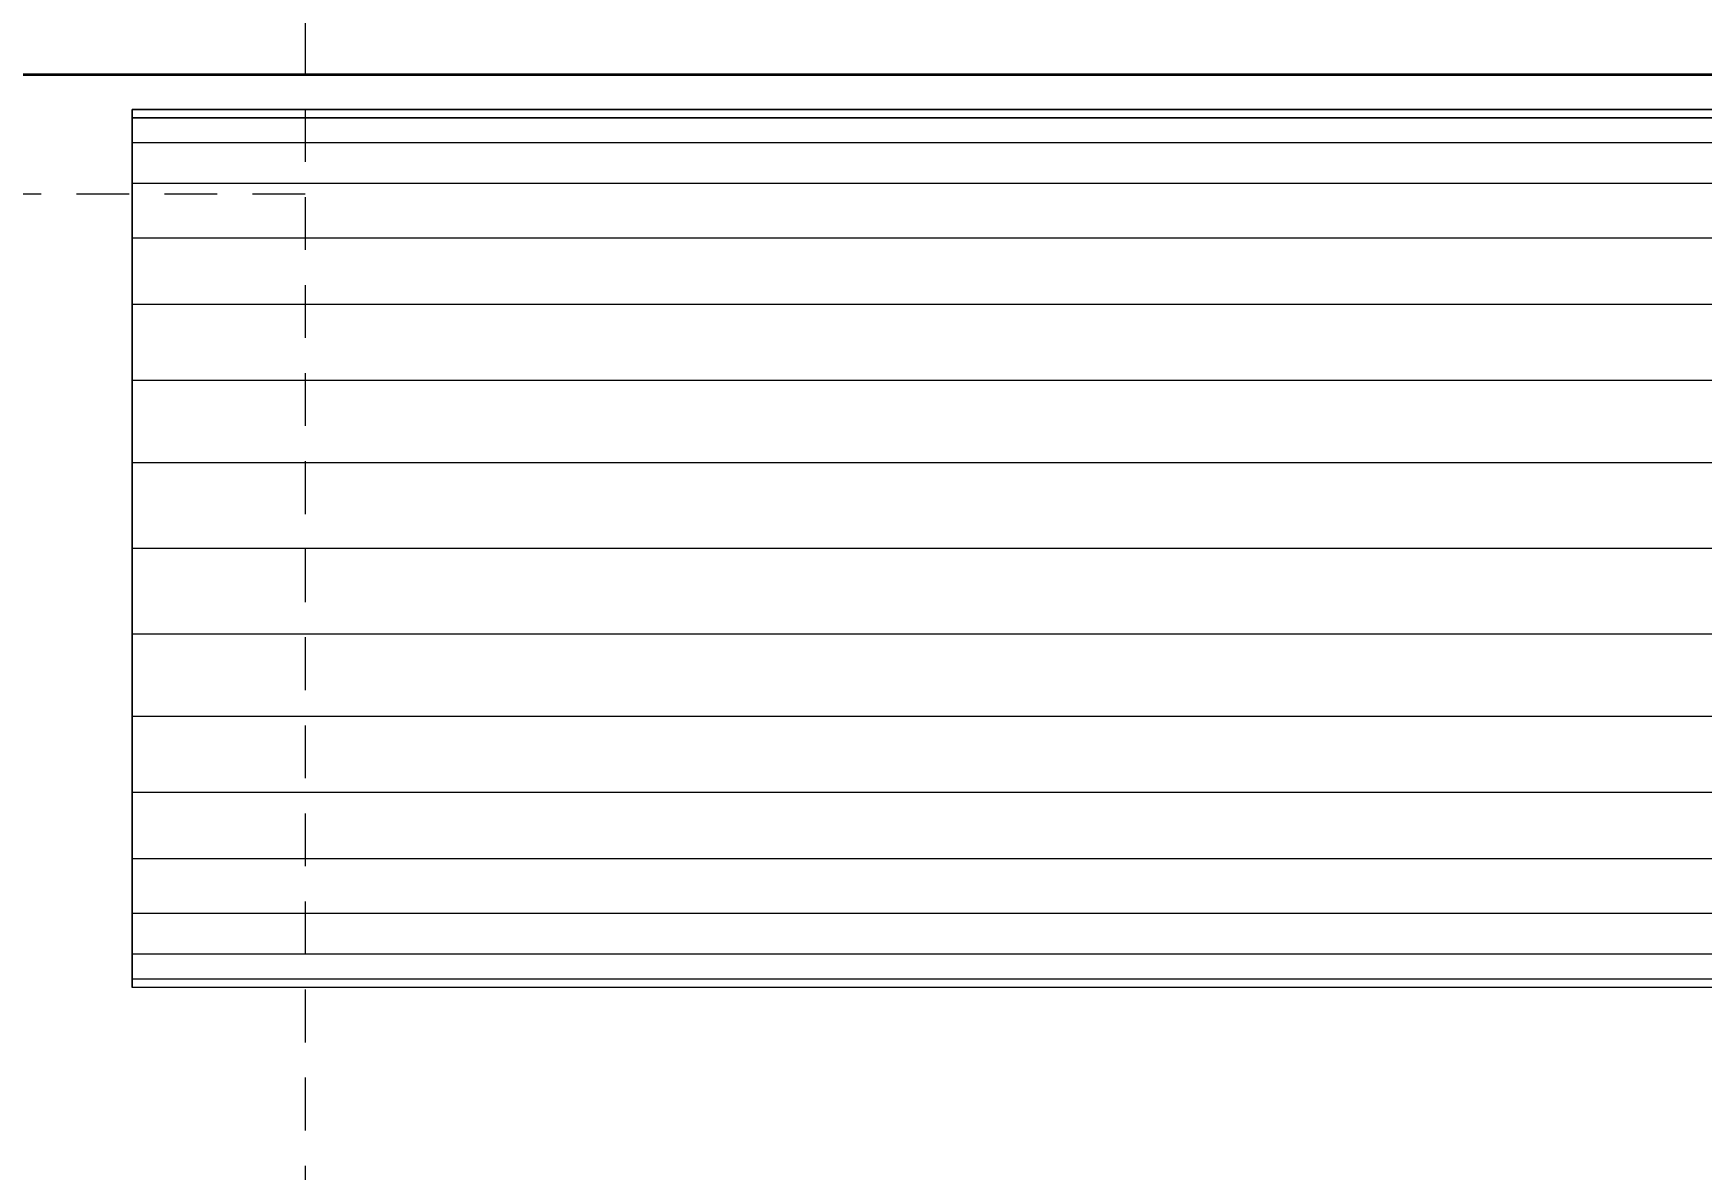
# Model space of a CAD drawing. Header units: millimetres. Extents: x -22443 to 8019, y 3751 to 17584.
# Drawn here: x -19439.9 to -19364.7, y 13422.5 to 13473.7 of the extents above; entities that cross this region are included whole.
import ezdxf

# ---------------------------------------------------------------- set-up
doc = ezdxf.new("R2010")
doc.units = ezdxf.units.MM
doc.linetypes.add('Overhead', pattern=[3.96875, 2.38125, -1.5875])
for name, color, linetype, lineweight in [('A-ANNO-DIMS', 211, 'Continuous', 9), ('A-ANNO-DIMS-50', 211, 'Continuous', 9), ('A-GENM', 13, 'Continuous', 18), ('S-STRS-MBND', 31, 'Overhead', 18)]:
    doc.layers.add(name, color=color, linetype=linetype, lineweight=lineweight)
doc.styles.add('Arial', font='arial.ttf', dxfattribs={"height": 125})
doc.dimstyles.new('Diagonal_-_2_5mm_Arial', dxfattribs={"dimscale": 304.8, "dimtxt": 127.532425, "dimasz": 0.492126, "dimexe": 0.393701, "dimexo": 0.246063, "dimgap": 0.287073, "dimtad": 1, "dimdec": 0, "dimzin": 0, "dimdsep": 46, "dimtxsty": 'Arial', "dimblk1": 'OBLIQUE', "dimblk2": 'OBLIQUE', "dimsah": 1, "dimcen": 0.09, "dimdle": 0.393701, "dimazin": 0, "dimtfac": 1, "dimtdec": 4, "dimtix": 1, "dimtmove": 0, "dimatfit": 3, "dimfxl": 1, "dimtvp": 1, "dimtolj": 1, "dimtzin": 0, "dimarcsym": 2})

# ---------------------------------------------------------------- blocks, each defined once
blk = doc.blocks.new('Nevera de autoservicio single - Nevera de autoservicio single-466915-Level 1')
at = {"layer": 'A-GENM'}
for p, q in [((-395.247, 1307.979), (405.906, 1307.979)), ((454.753, 1307.979), (-395.247, 1307.979)), ((-395.247, 1307.979), (454.753, 1307.979)), ((399.53, 1307.979), (-395.247, 1307.979)), ((399.53, 1307.979), (-395.247, 1307.979)), ((399.53, 1307.979), (-395.247, 1307.979)), ((399.53, 1307.979), (-395.247, 1307.979)), ((399.53, 1307.979), (-395.247, 1307.979)), ((399.53, 1307.979), (-395.247, 1307.979)), ((399.53, 1307.979), (-395.247, 1307.979)), ((399.53, 1307.979), (-395.247, 1307.979)), ((399.53, 1307.979), (-395.247, 1307.979)), ((399.53, 1307.979), (-395.247, 1307.979)), ((399.53, 1307.979), (-395.247, 1307.979)), ((399.53, 1307.979), (-395.247, 1307.979)), ((-395.247, 1307.979), (399.53, 1307.979)), ((452.902, 1307.979), (-368.598, 1307.979)), ((255.92, 1306.415), (255.92, 1306.035)), ((255.92, 1306.415), (454.753, 1306.415)), ((454.753, 1306.415), (255.92, 1306.415)), ((255.92, 1306.415), (255.92, 1306.035)), ((255.92, 1306.035), (255.92, 1306.415)), ((255.92, 1306.415), (255.92, 1306.035)), ((454.753, 1306.415), (255.92, 1306.415)), ((255.92, 1306.035), (255.92, 1306.415)), ((454.753, 1306.415), (255.92, 1306.415)), ((255.92, 1306.415), (255.92, 1306.035)), ((255.92, 1306.035), (255.92, 1306.415)), ((255.92, 1306.415), (255.92, 1306.035)), ((454.753, 1306.415), (255.92, 1306.415)), ((255.92, 1306.035), (255.92, 1306.415)), ((454.753, 1306.415), (255.92, 1306.415)), ((255.92, 1306.415), (255.92, 1306.035)), ((255.92, 1306.035), (255.92, 1306.415)), ((255.92, 1306.415), (255.92, 1306.035)), ((454.753, 1306.415), (255.92, 1306.415)), ((255.92, 1306.035), (255.92, 1306.415)), ((454.753, 1306.415), (255.92, 1306.415)), ((255.92, 1306.415), (255.92, 1306.035)), ((255.92, 1306.035), (255.92, 1306.415)), ((255.92, 1306.415), (255.92, 1306.035)), ((454.753, 1306.415), (255.92, 1306.415)), ((255.92, 1306.035), (255.92, 1306.415)), ((454.753, 1306.415), (255.92, 1306.415)), ((255.92, 1306.415), (255.92, 1306.035)), ((255.92, 1306.035), (255.92, 1306.415)), ((255.92, 1306.415), (255.92, 1306.035)), ((454.753, 1306.415), (255.92, 1306.415)), ((255.92, 1306.035), (255.92, 1306.415)), ((454.753, 1306.415), (255.92, 1306.415)), ((255.92, 1306.415), (255.92, 1306.035)), ((255.92, 1306.035), (255.92, 1306.415)), ((255.92, 1306.035), (255.92, 1306.415)), ((255.92, 1306.035), (454.753, 1306.035)), ((454.753, 1306.035), (255.92, 1306.035)), ((255.92, 1304.909), (255.92, 1306.035)), ((454.753, 1306.035), (255.92, 1306.035)), ((255.92, 1306.035), (255.92, 1304.909)), ((454.753, 1306.035), (255.92, 1306.035)), ((255.92, 1306.035), (255.92, 1304.909)), ((255.92, 1306.035), (255.92, 1304.909)), ((454.753, 1306.035), (255.92, 1306.035)), ((454.753, 1306.035), (255.92, 1306.035)), ((255.92, 1304.909), (255.92, 1306.035)), ((454.753, 1306.035), (255.92, 1306.035)), ((255.92, 1306.035), (255.92, 1304.909)), ((454.753, 1306.035), (255.92, 1306.035)), ((255.92, 1304.909), (255.92, 1306.035)), ((255.92, 1306.035), (255.92, 1304.909)), ((454.753, 1306.035), (255.92, 1306.035)), ((454.753, 1306.035), (255.92, 1306.035)), ((255.92, 1304.909), (255.92, 1306.035)), ((454.753, 1306.035), (255.92, 1306.035)), ((255.92, 1306.035), (255.92, 1304.909)), ((454.753, 1306.035), (255.92, 1306.035)), ((255.92, 1304.909), (255.92, 1306.035)), ((255.92, 1306.035), (255.92, 1304.909)), ((454.753, 1306.035), (255.92, 1306.035)), ((454.753, 1306.035), (255.92, 1306.035)), ((255.92, 1304.909), (255.92, 1306.035)), ((454.753, 1306.035), (255.92, 1306.035)), ((255.92, 1306.035), (255.92, 1304.909)), ((454.753, 1306.035), (255.92, 1306.035)), ((255.92, 1306.035), (255.92, 1304.909)), ((255.92, 1306.035), (255.92, 1304.909)), ((454.753, 1306.035), (255.92, 1306.035)), ((454.753, 1306.035), (255.92, 1306.035)), ((255.92, 1304.909), (255.92, 1306.035)), ((454.753, 1306.035), (255.92, 1306.035)), ((255.92, 1306.035), (255.92, 1304.909)), ((454.753, 1306.035), (255.92, 1306.035)), ((255.92, 1304.909), (255.92, 1306.035)), ((255.92, 1306.035), (255.92, 1304.909)), ((454.753, 1306.035), (255.92, 1306.035)), ((454.753, 1306.035), (255.92, 1306.035)), ((255.92, 1304.909), (255.92, 1306.035)), ((454.753, 1306.035), (255.92, 1306.035)), ((255.92, 1306.035), (255.92, 1304.909)), ((454.753, 1306.035), (255.92, 1306.035)), ((255.92, 1306.035), (255.92, 1304.909)), ((255.92, 1306.035), (255.92, 1304.909)), ((255.92, 1303.08), (255.92, 1304.909)), ((454.753, 1304.909), (255.92, 1304.909)), ((454.753, 1304.909), (255.92, 1304.909)), ((255.92, 1303.08), (255.92, 1304.909)), ((454.753, 1304.909), (255.92, 1304.909)), ((255.92, 1304.909), (255.92, 1303.08)), ((454.753, 1304.909), (255.92, 1304.909)), ((255.92, 1303.08), (255.92, 1304.909)), ((255.92, 1304.909), (255.92, 1303.08)), ((454.753, 1304.909), (255.92, 1304.909)), ((454.753, 1304.909), (255.92, 1304.909)), ((255.92, 1303.08), (255.92, 1304.909)), ((454.753, 1304.909), (255.92, 1304.909)), ((255.92, 1304.909), (255.92, 1303.08)), ((454.753, 1304.909), (255.92, 1304.909)), ((255.92, 1303.08), (255.92, 1304.909)), ((255.92, 1304.909), (255.92, 1303.08)), ((454.753, 1304.909), (255.92, 1304.909)), ((454.753, 1304.909), (255.92, 1304.909)), ((255.92, 1303.08), (255.92, 1304.909)), ((454.753, 1304.909), (255.92, 1304.909)), ((255.92, 1304.909), (255.92, 1303.08)), ((454.753, 1304.909), (255.92, 1304.909)), ((255.92, 1303.08), (255.92, 1304.909)), ((255.92, 1303.08), (255.92, 1304.909)), ((454.753, 1304.909), (255.92, 1304.909)), ((454.753, 1304.909), (255.92, 1304.909)), ((255.92, 1303.08), (255.92, 1304.909)), ((454.753, 1304.909), (255.92, 1304.909)), ((255.92, 1304.909), (255.92, 1303.08)), ((454.753, 1304.909), (255.92, 1304.909)), ((255.92, 1303.08), (255.92, 1304.909)), ((255.92, 1304.909), (255.92, 1303.08)), ((454.753, 1304.909), (255.92, 1304.909)), ((454.753, 1304.909), (255.92, 1304.909)), ((255.92, 1303.08), (255.92, 1304.909)), ((454.753, 1304.909), (255.92, 1304.909)), ((255.92, 1304.909), (255.92, 1303.08)), ((454.753, 1304.909), (255.92, 1304.909)), ((255.92, 1303.08), (255.92, 1304.909)), ((255.92, 1304.909), (255.92, 1303.08)), ((454.753, 1304.909), (255.92, 1304.909)), ((454.753, 1304.909), (255.92, 1304.909)), ((255.92, 1303.08), (255.92, 1304.909)), ((454.753, 1304.909), (255.92, 1304.909)), ((255.92, 1304.909), (255.92, 1303.08)), ((454.753, 1304.909), (255.92, 1304.909)), ((255.92, 1303.08), (255.92, 1304.909)), ((255.92, 1303.08), (255.92, 1300.62)), ((454.753, 1303.08), (255.92, 1303.08)), ((454.753, 1303.08), (255.92, 1303.08)), ((255.92, 1300.62), (255.92, 1303.08)), ((454.753, 1303.08), (255.92, 1303.08)), ((255.92, 1303.08), (255.92, 1300.62)), ((454.753, 1303.08), (255.92, 1303.08)), ((255.92, 1300.62), (255.92, 1303.08)), ((255.92, 1303.08), (255.92, 1300.62)), ((454.753, 1303.08), (255.92, 1303.08)), ((454.753, 1303.08), (255.92, 1303.08)), ((255.92, 1300.62), (255.92, 1303.08)), ((454.753, 1303.08), (255.92, 1303.08)), ((255.92, 1303.08), (255.92, 1300.62)), ((454.753, 1303.08), (255.92, 1303.08)), ((255.92, 1300.62), (255.92, 1303.08)), ((255.92, 1303.08), (255.92, 1300.62)), ((454.753, 1303.08), (255.92, 1303.08)), ((454.753, 1303.08), (255.92, 1303.08)), ((255.92, 1300.62), (255.92, 1303.08)), ((454.753, 1303.08), (255.92, 1303.08)), ((255.92, 1303.08), (255.92, 1300.62)), ((454.753, 1303.08), (255.92, 1303.08)), ((255.92, 1300.62), (255.92, 1303.08)), ((255.92, 1303.08), (255.92, 1300.62)), ((454.753, 1303.08), (255.92, 1303.08)), ((454.753, 1303.08), (255.92, 1303.08)), ((255.92, 1300.62), (255.92, 1303.08)), ((454.753, 1303.08), (255.92, 1303.08)), ((255.92, 1303.08), (255.92, 1300.62)), ((454.753, 1303.08), (255.92, 1303.08)), ((255.92, 1300.62), (255.92, 1303.08)), ((255.92, 1303.08), (255.92, 1300.62)), ((454.753, 1303.08), (255.92, 1303.08)), ((454.753, 1303.08), (255.92, 1303.08)), ((255.92, 1300.62), (255.92, 1303.08)), ((454.753, 1303.08), (255.92, 1303.08)), ((255.92, 1303.08), (255.92, 1300.62)), ((454.753, 1303.08), (255.92, 1303.08)), ((255.92, 1300.62), (255.92, 1303.08)), ((255.92, 1303.08), (255.92, 1300.62)), ((454.753, 1303.08), (255.92, 1303.08)), ((454.753, 1303.08), (255.92, 1303.08)), ((255.92, 1300.62), (255.92, 1303.08)), ((454.753, 1303.08), (255.92, 1303.08)), ((255.92, 1303.08), (255.92, 1300.62)), ((454.753, 1303.08), (255.92, 1303.08)), ((255.92, 1300.62), (255.92, 1303.08)), ((255.92, 1297.621), (255.92, 1300.62)), ((255.92, 1297.621), (255.92, 1300.62)), ((454.753, 1300.62), (255.92, 1300.62)), ((454.753, 1300.62), (255.92, 1300.62)), ((255.92, 1297.621), (255.92, 1300.62)), ((454.753, 1300.62), (255.92, 1300.62)), ((255.92, 1300.62), (255.92, 1297.621)), ((454.753, 1300.62), (255.92, 1300.62)), ((255.92, 1297.621), (255.92, 1300.62)), ((255.92, 1300.62), (255.92, 1297.621)), ((454.753, 1300.62), (255.92, 1300.62)), ((454.753, 1300.62), (255.92, 1300.62)), ((255.92, 1297.621), (255.92, 1300.62)), ((454.753, 1300.62), (255.92, 1300.62)), ((255.92, 1300.62), (255.92, 1297.621)), ((454.753, 1300.62), (255.92, 1300.62)), ((255.92, 1297.621), (255.92, 1300.62)), ((255.92, 1300.62), (255.92, 1297.621)), ((454.753, 1300.62), (255.92, 1300.62)), ((454.753, 1300.62), (255.92, 1300.62)), ((255.92, 1297.621), (255.92, 1300.62)), ((454.753, 1300.62), (255.92, 1300.62)), ((255.92, 1300.62), (255.92, 1297.621)), ((454.753, 1300.62), (255.92, 1300.62)), ((255.92, 1297.621), (255.92, 1300.62)), ((255.92, 1297.621), (255.92, 1300.62)), ((454.753, 1300.62), (255.92, 1300.62)), ((454.753, 1300.62), (255.92, 1300.62)), ((255.92, 1297.621), (255.92, 1300.62)), ((454.753, 1300.62), (255.92, 1300.62)), ((255.92, 1300.62), (255.92, 1297.621)), ((454.753, 1300.62), (255.92, 1300.62)), ((255.92, 1297.621), (255.92, 1300.62)), ((255.92, 1300.62), (255.92, 1297.621)), ((454.753, 1300.62), (255.92, 1300.62)), ((454.753, 1300.62), (255.92, 1300.62)), ((255.92, 1297.621), (255.92, 1300.62)), ((454.753, 1300.62), (255.92, 1300.62)), ((255.92, 1300.62), (255.92, 1297.621)), ((454.753, 1300.62), (255.92, 1300.62)), ((255.92, 1297.621), (255.92, 1300.62)), ((255.92, 1300.62), (255.92, 1297.621)), ((454.753, 1300.62), (255.92, 1300.62)), ((454.753, 1300.62), (255.92, 1300.62)), ((255.92, 1297.621), (255.92, 1300.62)), ((454.753, 1300.62), (255.92, 1300.62)), ((255.92, 1300.62), (255.92, 1297.621)), ((454.753, 1300.62), (255.92, 1300.62)), ((255.92, 1297.621), (255.92, 1294.201)), ((255.92, 1297.621), (255.92, 1294.201)), ((454.753, 1297.621), (255.92, 1297.621)), ((454.753, 1297.621), (255.92, 1297.621)), ((255.92, 1294.201), (255.92, 1297.621)), ((454.753, 1297.621), (255.92, 1297.621)), ((255.92, 1297.621), (255.92, 1294.201)), ((454.753, 1297.621), (255.92, 1297.621)), ((255.92, 1294.201), (255.92, 1297.621)), ((255.92, 1294.201), (255.92, 1297.621)), ((454.753, 1297.621), (255.92, 1297.621)), ((454.753, 1297.621), (255.92, 1297.621)), ((255.92, 1294.201), (255.92, 1297.621)), ((454.753, 1297.621), (255.92, 1297.621)), ((255.92, 1297.621), (255.92, 1294.201)), ((454.753, 1297.621), (255.92, 1297.621)), ((255.92, 1297.621), (255.92, 1294.201)), ((255.92, 1297.621), (255.92, 1294.201)), ((454.753, 1297.621), (255.92, 1297.621)), ((454.753, 1297.621), (255.92, 1297.621)), ((255.92, 1294.201), (255.92, 1297.621)), ((454.753, 1297.621), (255.92, 1297.621)), ((255.92, 1297.621), (255.92, 1294.201)), ((454.753, 1297.621), (255.92, 1297.621)), ((255.92, 1297.621), (255.92, 1294.201)), ((255.92, 1297.621), (255.92, 1294.201)), ((454.753, 1297.621), (255.92, 1297.621)), ((454.753, 1297.621), (255.92, 1297.621)), ((255.92, 1294.201), (255.92, 1297.621)), ((454.753, 1297.621), (255.92, 1297.621)), ((255.92, 1297.621), (255.92, 1294.201)), ((454.753, 1297.621), (255.92, 1297.621)), ((255.92, 1294.201), (255.92, 1297.621)), ((255.92, 1294.201), (255.92, 1297.621)), ((454.753, 1297.621), (255.92, 1297.621)), ((454.753, 1297.621), (255.92, 1297.621)), ((255.92, 1294.201), (255.92, 1297.621)), ((454.753, 1297.621), (255.92, 1297.621)), ((255.92, 1297.621), (255.92, 1294.201)), ((454.753, 1297.621), (255.92, 1297.621)), ((255.92, 1297.621), (255.92, 1294.201)), ((255.92, 1297.621), (255.92, 1294.201)), ((454.753, 1297.621), (255.92, 1297.621)), ((454.753, 1297.621), (255.92, 1297.621)), ((255.92, 1294.201), (255.92, 1297.621)), ((454.753, 1297.621), (255.92, 1297.621)), ((255.92, 1297.621), (255.92, 1294.201)), ((454.753, 1297.621), (255.92, 1297.621)), ((255.92, 1290.489), (255.92, 1294.201)), ((454.753, 1294.201), (255.92, 1294.201)), ((454.753, 1294.201), (255.92, 1294.201)), ((255.92, 1290.489), (255.92, 1294.201)), ((454.753, 1294.201), (255.92, 1294.201)), ((255.92, 1294.201), (255.92, 1290.489)), ((454.753, 1294.201), (255.92, 1294.201)), ((255.92, 1290.489), (255.92, 1294.201)), ((255.92, 1294.201), (255.92, 1290.489)), ((454.753, 1294.201), (255.92, 1294.201)), ((454.753, 1294.201), (255.92, 1294.201)), ((255.92, 1290.489), (255.92, 1294.201)), ((454.753, 1294.201), (255.92, 1294.201)), ((255.92, 1294.201), (255.92, 1290.489)), ((454.753, 1294.201), (255.92, 1294.201)), ((255.92, 1290.489), (255.92, 1294.201)), ((255.92, 1290.489), (255.92, 1294.201)), ((454.753, 1294.201), (255.92, 1294.201)), ((454.753, 1294.201), (255.92, 1294.201)), ((255.92, 1290.489), (255.92, 1294.201)), ((454.753, 1294.201), (255.92, 1294.201)), ((255.92, 1294.201), (255.92, 1290.489)), ((454.753, 1294.201), (255.92, 1294.201)), ((255.92, 1290.489), (255.92, 1294.201)), ((255.92, 1290.489), (255.92, 1294.201)), ((454.753, 1294.201), (255.92, 1294.201)), ((454.753, 1294.201), (255.92, 1294.201)), ((255.92, 1290.489), (255.92, 1294.201)), ((454.753, 1294.201), (255.92, 1294.201)), ((255.92, 1294.201), (255.92, 1290.489)), ((454.753, 1294.201), (255.92, 1294.201)), ((255.92, 1290.489), (255.92, 1294.201)), ((255.92, 1294.201), (255.92, 1290.489)), ((454.753, 1294.201), (255.92, 1294.201)), ((454.753, 1294.201), (255.92, 1294.201)), ((255.92, 1290.489), (255.92, 1294.201)), ((454.753, 1294.201), (255.92, 1294.201)), ((255.92, 1294.201), (255.92, 1290.489)), ((454.753, 1294.201), (255.92, 1294.201)), ((255.92, 1290.489), (255.92, 1294.201)), ((255.92, 1290.489), (255.92, 1294.201)), ((454.753, 1294.201), (255.92, 1294.201)), ((454.753, 1294.201), (255.92, 1294.201)), ((255.92, 1290.489), (255.92, 1294.201)), ((454.753, 1294.201), (255.92, 1294.201)), ((255.92, 1294.201), (255.92, 1290.489)), ((454.753, 1294.201), (255.92, 1294.201)), ((255.92, 1290.489), (255.92, 1294.201)), ((255.92, 1290.489), (255.92, 1286.628)), ((255.92, 1286.628), (255.92, 1290.489)), ((454.753, 1290.489), (255.92, 1290.489)), ((454.753, 1290.489), (255.92, 1290.489)), ((255.92, 1286.628), (255.92, 1290.489)), ((454.753, 1290.489), (255.92, 1290.489)), ((255.92, 1290.489), (255.92, 1286.628)), ((454.753, 1290.489), (255.92, 1290.489)), ((255.92, 1286.628), (255.92, 1290.489)), ((255.92, 1286.628), (255.92, 1290.489)), ((454.753, 1290.489), (255.92, 1290.489)), ((454.753, 1290.489), (255.92, 1290.489)), ((255.92, 1286.628), (255.92, 1290.489)), ((454.753, 1290.489), (255.92, 1290.489)), ((255.92, 1290.489), (255.92, 1286.628)), ((454.753, 1290.489), (255.92, 1290.489)), ((255.92, 1286.628), (255.92, 1290.489)), ((255.92, 1286.628), (255.92, 1290.489)), ((454.753, 1290.489), (255.92, 1290.489)), ((454.753, 1290.489), (255.92, 1290.489)), ((255.92, 1286.628), (255.92, 1290.489)), ((454.753, 1290.489), (255.92, 1290.489)), ((255.92, 1290.489), (255.92, 1286.628)), ((454.753, 1290.489), (255.92, 1290.489)), ((255.92, 1286.628), (255.92, 1290.489)), ((255.92, 1290.489), (255.92, 1286.628)), ((454.753, 1290.489), (255.92, 1290.489)), ((454.753, 1290.489), (255.92, 1290.489)), ((255.92, 1286.628), (255.92, 1290.489)), ((454.753, 1290.489), (255.92, 1290.489)), ((255.92, 1290.489), (255.92, 1286.628)), ((454.753, 1290.489), (255.92, 1290.489)), ((255.92, 1286.628), (255.92, 1290.489)), ((255.92, 1286.628), (255.92, 1290.489)), ((454.753, 1290.489), (255.92, 1290.489)), ((454.753, 1290.489), (255.92, 1290.489)), ((255.92, 1286.628), (255.92, 1290.489)), ((454.753, 1290.489), (255.92, 1290.489)), ((255.92, 1290.489), (255.92, 1286.628)), ((454.753, 1290.489), (255.92, 1290.489)), ((255.92, 1286.628), (255.92, 1290.489)), ((255.92, 1286.628), (255.92, 1290.489)), ((454.753, 1290.489), (255.92, 1290.489)), ((454.753, 1290.489), (255.92, 1290.489)), ((255.92, 1286.628), (255.92, 1290.489)), ((454.753, 1290.489), (255.92, 1290.489)), ((255.92, 1290.489), (255.92, 1286.628)), ((454.753, 1290.489), (255.92, 1290.489)), ((255.92, 1286.628), (255.92, 1282.769)), ((255.92, 1286.628), (255.92, 1282.769)), ((454.753, 1286.628), (255.92, 1286.628)), ((454.753, 1286.628), (255.92, 1286.628)), ((255.92, 1282.769), (255.92, 1286.628)), ((454.753, 1286.628), (255.92, 1286.628)), ((255.92, 1286.628), (255.92, 1282.769)), ((454.753, 1286.628), (255.92, 1286.628)), ((255.92, 1286.628), (255.92, 1282.769)), ((255.92, 1286.628), (255.92, 1282.769)), ((454.753, 1286.628), (255.92, 1286.628)), ((454.753, 1286.628), (255.92, 1286.628)), ((255.92, 1282.769), (255.92, 1286.628)), ((454.753, 1286.628), (255.92, 1286.628)), ((255.92, 1286.628), (255.92, 1282.769)), ((454.753, 1286.628), (255.92, 1286.628)), ((255.92, 1286.628), (255.92, 1282.769)), ((255.92, 1286.628), (255.92, 1282.769)), ((454.753, 1286.628), (255.92, 1286.628)), ((454.753, 1286.628), (255.92, 1286.628)), ((255.92, 1282.769), (255.92, 1286.628)), ((454.753, 1286.628), (255.92, 1286.628)), ((255.92, 1286.628), (255.92, 1282.769)), ((454.753, 1286.628), (255.92, 1286.628)), ((255.92, 1286.628), (255.92, 1282.769)), ((255.92, 1286.628), (255.92, 1282.769)), ((454.753, 1286.628), (255.92, 1286.628)), ((454.753, 1286.628), (255.92, 1286.628)), ((255.92, 1282.769), (255.92, 1286.628)), ((454.753, 1286.628), (255.92, 1286.628)), ((255.92, 1286.628), (255.92, 1282.769)), ((454.753, 1286.628), (255.92, 1286.628)), ((255.92, 1286.628), (255.92, 1282.769)), ((255.92, 1286.628), (255.92, 1282.769)), ((454.753, 1286.628), (255.92, 1286.628)), ((454.753, 1286.628), (255.92, 1286.628)), ((255.92, 1282.769), (255.92, 1286.628)), ((454.753, 1286.628), (255.92, 1286.628)), ((255.92, 1286.628), (255.92, 1282.769)), ((454.753, 1286.628), (255.92, 1286.628)), ((255.92, 1286.628), (255.92, 1282.769)), ((255.92, 1286.628), (255.92, 1282.769)), ((454.753, 1286.628), (255.92, 1286.628)), ((454.753, 1286.628), (255.92, 1286.628)), ((255.92, 1282.769), (255.92, 1286.628)), ((454.753, 1286.628), (255.92, 1286.628)), ((255.92, 1286.628), (255.92, 1282.769)), ((454.753, 1286.628), (255.92, 1286.628)), ((255.92, 1279.057), (255.92, 1282.769)), ((255.92, 1279.057), (255.92, 1282.769)), ((454.753, 1282.769), (255.92, 1282.769)), ((454.753, 1282.769), (255.92, 1282.769)), ((255.92, 1279.057), (255.92, 1282.769)), ((454.753, 1282.769), (255.92, 1282.769)), ((255.92, 1282.769), (255.92, 1279.057)), ((454.753, 1282.769), (255.92, 1282.769)), ((255.92, 1279.057), (255.92, 1282.769)), ((255.92, 1282.769), (255.92, 1279.057)), ((454.753, 1282.769), (255.92, 1282.769)), ((454.753, 1282.769), (255.92, 1282.769)), ((255.92, 1279.057), (255.92, 1282.769)), ((454.753, 1282.769), (255.92, 1282.769)), ((255.92, 1282.769), (255.92, 1279.057)), ((454.753, 1282.769), (255.92, 1282.769)), ((255.92, 1279.057), (255.92, 1282.769)), ((255.92, 1279.057), (255.92, 1282.769)), ((454.753, 1282.769), (255.92, 1282.769)), ((454.753, 1282.769), (255.92, 1282.769)), ((255.92, 1279.057), (255.92, 1282.769)), ((454.753, 1282.769), (255.92, 1282.769)), ((255.92, 1282.769), (255.92, 1279.057)), ((454.753, 1282.769), (255.92, 1282.769)), ((255.92, 1279.057), (255.92, 1282.769)), ((255.92, 1279.057), (255.92, 1282.769)), ((454.753, 1282.769), (255.92, 1282.769)), ((454.753, 1282.769), (255.92, 1282.769)), ((255.92, 1279.057), (255.92, 1282.769)), ((454.753, 1282.769), (255.92, 1282.769)), ((255.92, 1282.769), (255.92, 1279.057)), ((454.753, 1282.769), (255.92, 1282.769)), ((255.92, 1279.057), (255.92, 1282.769)), ((255.92, 1282.769), (255.92, 1279.057)), ((454.753, 1282.769), (255.92, 1282.769)), ((454.753, 1282.769), (255.92, 1282.769)), ((255.92, 1279.057), (255.92, 1282.769)), ((454.753, 1282.769), (255.92, 1282.769)), ((255.92, 1282.769), (255.92, 1279.057)), ((454.753, 1282.769), (255.92, 1282.769)), ((255.92, 1279.057), (255.92, 1282.769)), ((255.92, 1279.057), (255.92, 1282.769)), ((454.753, 1282.769), (255.92, 1282.769)), ((454.753, 1282.769), (255.92, 1282.769)), ((255.92, 1279.057), (255.92, 1282.769)), ((454.753, 1282.769), (255.92, 1282.769)), ((255.92, 1282.769), (255.92, 1279.057)), ((454.753, 1282.769), (255.92, 1282.769)), ((255.92, 1279.057), (255.92, 1275.635)), ((255.92, 1279.057), (255.92, 1275.635)), ((454.753, 1279.057), (255.92, 1279.057)), ((454.753, 1279.057), (255.92, 1279.057)), ((255.92, 1275.635), (255.92, 1279.057)), ((454.753, 1279.057), (255.92, 1279.057)), ((255.92, 1279.057), (255.92, 1275.635)), ((454.753, 1279.057), (255.92, 1279.057)), ((255.92, 1279.057), (255.92, 1275.635)), ((255.92, 1279.057), (255.92, 1275.635)), ((454.753, 1279.057), (255.92, 1279.057)), ((454.753, 1279.057), (255.92, 1279.057)), ((255.92, 1275.635), (255.92, 1279.057)), ((454.753, 1279.057), (255.92, 1279.057)), ((255.92, 1279.057), (255.92, 1275.635)), ((454.753, 1279.057), (255.92, 1279.057)), ((255.92, 1279.057), (255.92, 1275.635)), ((255.92, 1279.057), (255.92, 1275.635)), ((454.753, 1279.057), (255.92, 1279.057)), ((454.753, 1279.057), (255.92, 1279.057)), ((255.92, 1275.635), (255.92, 1279.057)), ((454.753, 1279.057), (255.92, 1279.057)), ((255.92, 1279.057), (255.92, 1275.635)), ((454.753, 1279.057), (255.92, 1279.057)), ((255.92, 1279.057), (255.92, 1275.635)), ((255.92, 1279.057), (255.92, 1275.635)), ((454.753, 1279.057), (255.92, 1279.057)), ((454.753, 1279.057), (255.92, 1279.057)), ((255.92, 1275.635), (255.92, 1279.057)), ((454.753, 1279.057), (255.92, 1279.057)), ((255.92, 1279.057), (255.92, 1275.635)), ((454.753, 1279.057), (255.92, 1279.057)), ((255.92, 1279.057), (255.92, 1275.635)), ((255.92, 1279.057), (255.92, 1275.635)), ((454.753, 1279.057), (255.92, 1279.057)), ((454.753, 1279.057), (255.92, 1279.057)), ((255.92, 1275.635), (255.92, 1279.057)), ((454.753, 1279.057), (255.92, 1279.057)), ((255.92, 1279.057), (255.92, 1275.635)), ((454.753, 1279.057), (255.92, 1279.057)), ((255.92, 1279.057), (255.92, 1275.635)), ((255.92, 1279.057), (255.92, 1275.635)), ((454.753, 1279.057), (255.92, 1279.057)), ((454.753, 1279.057), (255.92, 1279.057)), ((255.92, 1275.635), (255.92, 1279.057)), ((454.753, 1279.057), (255.92, 1279.057)), ((255.92, 1279.057), (255.92, 1275.635)), ((454.753, 1279.057), (255.92, 1279.057)), ((255.92, 1275.635), (255.92, 1272.638)), ((255.92, 1272.638), (255.92, 1275.635)), ((454.753, 1275.635), (255.92, 1275.635)), ((454.753, 1275.635), (255.92, 1275.635)), ((255.92, 1272.638), (255.92, 1275.635)), ((454.753, 1275.635), (255.92, 1275.635)), ((255.92, 1275.635), (255.92, 1272.638)), ((454.753, 1275.635), (255.92, 1275.635)), ((255.92, 1272.638), (255.92, 1275.635)), ((255.92, 1272.638), (255.92, 1275.635)), ((454.753, 1275.635), (255.92, 1275.635)), ((454.753, 1275.635), (255.92, 1275.635)), ((255.92, 1272.638), (255.92, 1275.635)), ((454.753, 1275.635), (255.92, 1275.635)), ((255.92, 1275.635), (255.92, 1272.638)), ((454.753, 1275.635), (255.92, 1275.635)), ((255.92, 1272.638), (255.92, 1275.635)), ((255.92, 1272.638), (255.92, 1275.635)), ((454.753, 1275.635), (255.92, 1275.635)), ((454.753, 1275.635), (255.92, 1275.635)), ((255.92, 1272.638), (255.92, 1275.635)), ((454.753, 1275.635), (255.92, 1275.635)), ((255.92, 1275.635), (255.92, 1272.638)), ((454.753, 1275.635), (255.92, 1275.635)), ((255.92, 1272.638), (255.92, 1275.635)), ((255.92, 1272.638), (255.92, 1275.635)), ((454.753, 1275.635), (255.92, 1275.635)), ((454.753, 1275.635), (255.92, 1275.635)), ((255.92, 1272.638), (255.92, 1275.635)), ((454.753, 1275.635), (255.92, 1275.635)), ((255.92, 1275.635), (255.92, 1272.638)), ((454.753, 1275.635), (255.92, 1275.635)), ((255.92, 1272.638), (255.92, 1275.635)), ((255.92, 1272.638), (255.92, 1275.635)), ((454.753, 1275.635), (255.92, 1275.635)), ((454.753, 1275.635), (255.92, 1275.635)), ((255.92, 1272.638), (255.92, 1275.635)), ((454.753, 1275.635), (255.92, 1275.635)), ((255.92, 1275.635), (255.92, 1272.638)), ((454.753, 1275.635), (255.92, 1275.635)), ((255.92, 1272.638), (255.92, 1275.635)), ((255.92, 1272.638), (255.92, 1275.635)), ((454.753, 1275.635), (255.92, 1275.635)), ((454.753, 1275.635), (255.92, 1275.635)), ((255.92, 1272.638), (255.92, 1275.635)), ((454.753, 1275.635), (255.92, 1275.635)), ((255.92, 1275.635), (255.92, 1272.638)), ((454.753, 1275.635), (255.92, 1275.635)), ((255.92, 1272.638), (255.92, 1270.177)), ((255.92, 1272.638), (255.92, 1270.177)), ((454.753, 1272.638), (255.92, 1272.638)), ((454.753, 1272.638), (255.92, 1272.638)), ((255.92, 1270.177), (255.92, 1272.638)), ((454.753, 1272.638), (255.92, 1272.638)), ((255.92, 1272.638), (255.92, 1270.177)), ((454.753, 1272.638), (255.92, 1272.638)), ((255.92, 1272.638), (255.92, 1270.177)), ((255.92, 1272.638), (255.92, 1270.177)), ((454.753, 1272.638), (255.92, 1272.638)), ((454.753, 1272.638), (255.92, 1272.638)), ((255.92, 1270.177), (255.92, 1272.638)), ((454.753, 1272.638), (255.92, 1272.638)), ((255.92, 1272.638), (255.92, 1270.177)), ((454.753, 1272.638), (255.92, 1272.638)), ((255.92, 1272.638), (255.92, 1270.177)), ((255.92, 1272.638), (255.92, 1270.177)), ((454.753, 1272.638), (255.92, 1272.638)), ((454.753, 1272.638), (255.92, 1272.638)), ((255.92, 1270.177), (255.92, 1272.638)), ((454.753, 1272.638), (255.92, 1272.638)), ((255.92, 1272.638), (255.92, 1270.177)), ((454.753, 1272.638), (255.92, 1272.638)), ((255.92, 1272.638), (255.92, 1270.177)), ((255.92, 1272.638), (255.92, 1270.177)), ((454.753, 1272.638), (255.92, 1272.638)), ((454.753, 1272.638), (255.92, 1272.638)), ((255.92, 1270.177), (255.92, 1272.638)), ((454.753, 1272.638), (255.92, 1272.638)), ((255.92, 1272.638), (255.92, 1270.177)), ((454.753, 1272.638), (255.92, 1272.638)), ((255.92, 1272.638), (255.92, 1270.177)), ((255.92, 1272.638), (255.92, 1270.177)), ((454.753, 1272.638), (255.92, 1272.638)), ((454.753, 1272.638), (255.92, 1272.638)), ((255.92, 1270.177), (255.92, 1272.638)), ((454.753, 1272.638), (255.92, 1272.638)), ((255.92, 1272.638), (255.92, 1270.177)), ((454.753, 1272.638), (255.92, 1272.638)), ((255.92, 1272.638), (255.92, 1270.177)), ((255.92, 1272.638), (255.92, 1270.177)), ((454.753, 1272.638), (255.92, 1272.638)), ((454.753, 1272.638), (255.92, 1272.638)), ((255.92, 1270.177), (255.92, 1272.638)), ((454.753, 1272.638), (255.92, 1272.638)), ((255.92, 1272.638), (255.92, 1270.177)), ((454.753, 1272.638), (255.92, 1272.638)), ((255.92, 1270.177), (255.92, 1268.348)), ((255.92, 1268.348), (255.92, 1270.177)), ((454.753, 1270.177), (255.92, 1270.177)), ((454.753, 1270.177), (255.92, 1270.177)), ((255.92, 1268.348), (255.92, 1270.177)), ((454.753, 1270.177), (255.92, 1270.177)), ((255.92, 1270.177), (255.92, 1268.348)), ((454.753, 1270.177), (255.92, 1270.177)), ((255.92, 1270.177), (255.92, 1268.348)), ((255.92, 1268.348), (255.92, 1270.177)), ((454.753, 1270.177), (255.92, 1270.177)), ((454.753, 1270.177), (255.92, 1270.177)), ((255.92, 1268.348), (255.92, 1270.177)), ((454.753, 1270.177), (255.92, 1270.177)), ((255.92, 1270.177), (255.92, 1268.348)), ((454.753, 1270.177), (255.92, 1270.177)), ((255.92, 1270.177), (255.92, 1268.348)), ((255.92, 1268.348), (255.92, 1270.177)), ((454.753, 1270.177), (255.92, 1270.177)), ((454.753, 1270.177), (255.92, 1270.177)), ((255.92, 1268.348), (255.92, 1270.177)), ((454.753, 1270.177), (255.92, 1270.177)), ((255.92, 1270.177), (255.92, 1268.348)), ((454.753, 1270.177), (255.92, 1270.177)), ((255.92, 1270.177), (255.92, 1268.348)), ((255.92, 1268.348), (255.92, 1270.177)), ((454.753, 1270.177), (255.92, 1270.177)), ((454.753, 1270.177), (255.92, 1270.177)), ((255.92, 1268.348), (255.92, 1270.177)), ((454.753, 1270.177), (255.92, 1270.177)), ((255.92, 1270.177), (255.92, 1268.348)), ((454.753, 1270.177), (255.92, 1270.177)), ((255.92, 1270.177), (255.92, 1268.348)), ((255.92, 1268.348), (255.92, 1270.177)), ((454.753, 1270.177), (255.92, 1270.177)), ((454.753, 1270.177), (255.92, 1270.177)), ((255.92, 1268.348), (255.92, 1270.177)), ((454.753, 1270.177), (255.92, 1270.177)), ((255.92, 1270.177), (255.92, 1268.348)), ((454.753, 1270.177), (255.92, 1270.177)), ((255.92, 1270.177), (255.92, 1268.348)), ((255.92, 1270.177), (255.92, 1268.348)), ((454.753, 1270.177), (255.92, 1270.177)), ((454.753, 1270.177), (255.92, 1270.177)), ((255.92, 1268.348), (255.92, 1270.177)), ((454.753, 1270.177), (255.92, 1270.177)), ((255.92, 1270.177), (255.92, 1268.348)), ((454.753, 1270.177), (255.92, 1270.177)), ((255.92, 1268.348), (255.92, 1267.222)), ((255.92, 1268.348), (255.92, 1267.222)), ((454.753, 1268.348), (255.92, 1268.348)), ((454.753, 1268.348), (255.92, 1268.348)), ((255.92, 1267.222), (255.92, 1268.348)), ((454.753, 1268.348), (255.92, 1268.348)), ((255.92, 1268.348), (255.92, 1267.222)), ((454.753, 1268.348), (255.92, 1268.348)), ((255.92, 1268.348), (255.92, 1267.222)), ((255.92, 1268.348), (255.92, 1267.222)), ((454.753, 1268.348), (255.92, 1268.348)), ((454.753, 1268.348), (255.92, 1268.348)), ((255.92, 1267.222), (255.92, 1268.348)), ((454.753, 1268.348), (255.92, 1268.348)), ((255.92, 1268.348), (255.92, 1267.222)), ((454.753, 1268.348), (255.92, 1268.348)), ((255.92, 1268.348), (255.92, 1267.222)), ((255.92, 1268.348), (255.92, 1267.222)), ((454.753, 1268.348), (255.92, 1268.348)), ((454.753, 1268.348), (255.92, 1268.348)), ((255.92, 1267.222), (255.92, 1268.348)), ((454.753, 1268.348), (255.92, 1268.348)), ((255.92, 1268.348), (255.92, 1267.222)), ((454.753, 1268.348), (255.92, 1268.348)), ((255.92, 1268.348), (255.92, 1267.222)), ((255.92, 1268.348), (255.92, 1267.222)), ((454.753, 1268.348), (255.92, 1268.348)), ((454.753, 1268.348), (255.92, 1268.348)), ((255.92, 1267.222), (255.92, 1268.348)), ((454.753, 1268.348), (255.92, 1268.348)), ((255.92, 1268.348), (255.92, 1267.222)), ((454.753, 1268.348), (255.92, 1268.348)), ((255.92, 1268.348), (255.92, 1267.222)), ((255.92, 1268.348), (255.92, 1267.222)), ((454.753, 1268.348), (255.92, 1268.348)), ((454.753, 1268.348), (255.92, 1268.348)), ((255.92, 1267.222), (255.92, 1268.348)), ((454.753, 1268.348), (255.92, 1268.348)), ((255.92, 1268.348), (255.92, 1267.222)), ((454.753, 1268.348), (255.92, 1268.348)), ((255.92, 1268.348), (255.92, 1267.222)), ((255.92, 1268.348), (255.92, 1267.222)), ((454.753, 1268.348), (255.92, 1268.348)), ((454.753, 1268.348), (255.92, 1268.348)), ((255.92, 1267.222), (255.92, 1268.348)), ((454.753, 1268.348), (255.92, 1268.348)), ((255.92, 1268.348), (255.92, 1267.222)), ((454.753, 1268.348), (255.92, 1268.348)), ((255.92, 1266.843), (255.92, 1267.222)), ((255.92, 1266.843), (255.92, 1267.222)), ((454.753, 1267.222), (255.92, 1267.222)), ((454.753, 1267.222), (255.92, 1267.222)), ((255.92, 1267.222), (255.92, 1266.843)), ((454.753, 1267.222), (255.92, 1267.222)), ((255.92, 1267.222), (255.92, 1266.843)), ((454.753, 1267.222), (255.92, 1267.222)), ((255.92, 1267.222), (255.92, 1266.843)), ((255.92, 1266.843), (255.92, 1267.222)), ((454.753, 1267.222), (255.92, 1267.222)), ((454.753, 1267.222), (255.92, 1267.222)), ((255.92, 1266.843), (255.92, 1267.222)), ((454.753, 1267.222), (255.92, 1267.222)), ((255.92, 1267.222), (255.92, 1266.843)), ((454.753, 1267.222), (255.92, 1267.222)), ((255.92, 1267.222), (255.92, 1266.843)), ((255.92, 1266.843), (255.92, 1267.222)), ((454.753, 1267.222), (255.92, 1267.222)), ((454.753, 1267.222), (255.92, 1267.222)), ((255.92, 1266.843), (255.92, 1267.222)), ((255.92, 1266.843), (255.92, 1267.222)), ((454.753, 1267.222), (255.92, 1267.222)), ((454.753, 1267.222), (255.92, 1267.222)), ((255.92, 1266.843), (255.92, 1267.222)), ((255.92, 1266.843), (255.92, 1267.222)), ((454.753, 1267.222), (255.92, 1267.222)), ((454.753, 1267.222), (255.92, 1267.222)), ((255.92, 1267.222), (255.92, 1266.843)), ((454.753, 1267.222), (255.92, 1267.222)), ((255.92, 1267.222), (255.92, 1266.843)), ((454.753, 1267.222), (255.92, 1267.222)), ((255.92, 1267.222), (255.92, 1266.843)), ((255.92, 1266.843), (255.92, 1267.222)), ((454.753, 1267.222), (255.92, 1267.222)), ((454.753, 1267.222), (255.92, 1267.222)), ((255.92, 1267.222), (255.92, 1266.843)), ((454.753, 1267.222), (255.92, 1267.222)), ((255.92, 1267.222), (255.92, 1266.843)), ((454.753, 1267.222), (255.92, 1267.222)), ((255.92, 1267.222), (255.92, 1266.843)), ((255.92, 1266.843), (255.92, 1267.222)), ((454.753, 1267.222), (255.92, 1267.222)), ((454.753, 1267.222), (255.92, 1267.222)), ((255.92, 1266.843), (255.92, 1267.222)), ((255.92, 1266.843), (255.92, 1267.222)), ((454.753, 1267.222), (255.92, 1267.222)), ((454.753, 1267.222), (255.92, 1267.222)), ((454.753, 1266.843), (255.92, 1266.843)), ((454.753, 1266.843), (255.92, 1266.843)), ((454.753, 1266.843), (255.92, 1266.843)), ((454.753, 1266.843), (255.92, 1266.843)), ((454.753, 1266.843), (255.92, 1266.843)), ((454.753, 1266.843), (255.92, 1266.843)), ((454.753, 1266.843), (255.92, 1266.843)), ((454.753, 1266.843), (255.92, 1266.843)), ((454.753, 1266.843), (255.92, 1266.843)), ((454.753, 1266.843), (255.92, 1266.843)), ((454.753, 1266.843), (255.92, 1266.843)), ((454.753, 1266.843), (255.92, 1266.843))]:
    blk.add_line(p, q, dxfattribs=at)
at = {"layer": 'A-GENM', "lineweight": 35}
blk.add_line((452.902, 1307.979), (-368.598, 1307.979), dxfattribs=at)
blk = doc.blocks.new('DIMBLOCK4-Level 1')
at = {"layer": 'A-ANNO-DIMS-50'}
for p, q in [((-22191.521, 15666.468), (-22191.521, 7546.468)), ((-22191.521, 15546.468), (-22311.521, 15546.468)), ((-22191.521, 15546.468), (-11329.566, 15546.468)), ((-22191.521, 7666.468), (-22311.521, 7666.468)), ((-22191.521, 7666.468), (-20582.646, 7666.468))]:
    blk.add_line(p, q, dxfattribs=at)
at = {"layer": 'A-ANNO-DIMS-50', "lineweight": 35}
for p, q in [((-22191.521, 15546.468), (-22266.521, 15621.468)), ((-22191.521, 15546.468), (-22116.521, 15471.468)), ((-22191.521, 7666.468), (-22266.521, 7741.468)), ((-22191.521, 7666.468), (-22116.521, 7591.468))]:
    blk.add_line(p, q, dxfattribs=at)
at = {"layer": 'A-ANNO-DIMS-50', "color": 0, "insert": (-22441.3, 11414.188), "char_height": 125, "width": 461.47117, "attachment_point": 1, "rotation": 90, "line_spacing_factor": 0.941778, "style": 'Arial'}
blk.add_mtext('7880', dxfattribs=at)
blk = doc.blocks.new('_Oblique')
at = {"color": 0, "linetype": 'ByBlock', "lineweight": -2}
blk.add_line((-0.5, -0.5), (0.5, 0.5), dxfattribs=at)

msp = doc.modelspace()

# ---------------------------------------------------------------- linework, layer by layer
at = {"layer": 'S-STRS-MBND'}
for p, q in [((-19427.646, 14466.468), (-19427.646, 10966.468)), ((-19427.646, 13466.468), (-20507.646, 13466.468)), ((-19427.646, 13466.468), (-20507.646, 13466.468))]:
    msp.add_line(p, q, dxfattribs=at)

# ---------------------------------------------------------------- block references
at = {"layer": 'A-GENM'}
msp.add_blockref('Nevera de autoservicio single - Nevera de autoservicio single-466915-Level 1', (-19691.369, 12163.874), dxfattribs=at)

# ---------------------------------------------------------------- dimensions: what is measured, and where the dimension line sits
at = {"layer": 'A-ANNO-DIMS'}
dim = msp.add_linear_dim(base=(-22191.521, 7666.468), p1=(-11254.566, 15546.468), p2=(-20507.646, 7666.468), angle=90, dimstyle='Diagonal_-_2_5mm_Arial', override={"dimpost": '<>', "dimfxl": 12153.760552}, dxfattribs=at)
dim.commit()
dim.dimension.update_dxf_attribs({"geometry": 'DIMBLOCK4-Level 1', "text_midpoint": (-22342.843, 11606.468)})

doc.saveas('drawing.dxf')
